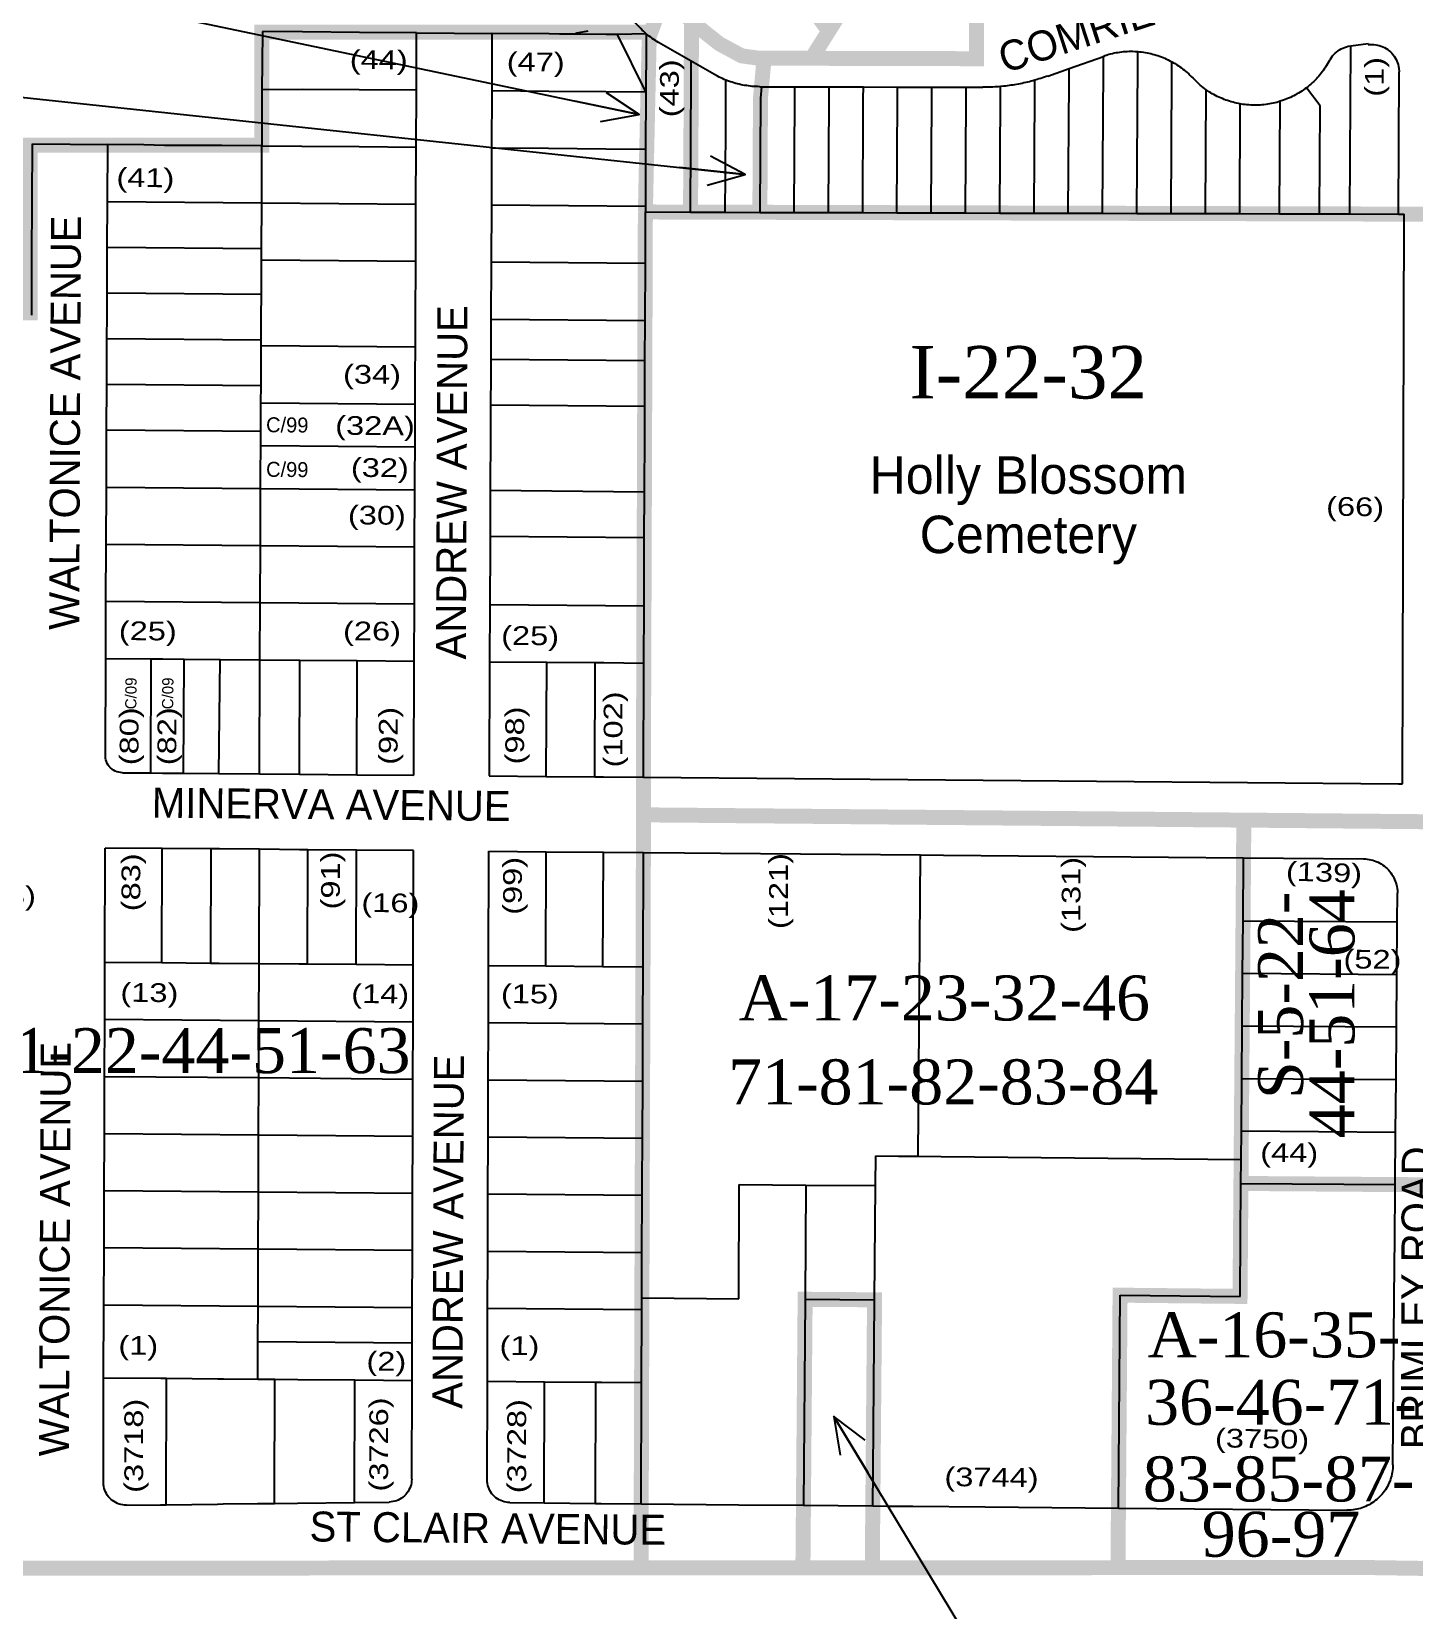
# Model space of a CAD drawing. Header units: millimetres. Extents: x 1745962 to 1749233, y 4525379 to 4529927.
# Drawn here: x 1746487.4 to 1746856.3, y 4527768.9 to 4528190.1 of the extents above; entities that cross this region are included whole.
import ezdxf
from ezdxf.enums import TextEntityAlignment as Align

# ---------------------------------------------------------------- set-up
doc = ezdxf.new("R2010")
doc.units = ezdxf.units.MM
doc.header["$LTSCALE"] = 10
doc.header["$MEASUREMENT"] = 0
for name, color, linetype in [('AROLL_ADDRESS', 44, 'Continuous'), ('AROLL_LOTS', 8, 'Continuous'), ('AROLL_ROADS', 7, 'Continuous'), ('CONSENT_AROLL', 8, 'Continuous'), ('PARKS', 62, 'Continuous'), ('ZONING_STANDARDS', 140, 'Continuous'), ('ZONING_ZONES', 140, 'Continuous')]:
    doc.layers.add(name, color=color, linetype=linetype)
doc.styles.add('DUTCH', font='dutcheb.ttf')
doc.styles.add('Univers Condensed', font='UNVR57W.TTF')
doc.styles.add('Univers Light Condensed', font='unvr47a.ttf')

# ---------------------------------------------------------------- blocks, each defined once
blk = doc.blocks.new('ARROW-1')
blk.add_line((0, 0), (1.75, 0))
blk.add_lwpolyline([(0.972, 0.389), (0, 0), (0.972, -0.389)])

msp = doc.modelspace()

# ---------------------------------------------------------------- linework, layer by layer
at = {"layer": 'AROLL_LOTS'}
for p, q in [((1746549.04, 4528190.11), (1746548.94, 4528181.72)), ((1746559.64, 4528190.02), (1746549.04, 4528190.11)), ((1746574.88, 4528189.89), (1746559.64, 4528190.02)), ((1746590.11, 4528189.76), (1746574.88, 4528189.89)), ((1746590.05, 4528174.53), (1746590.11, 4528189.76)), ((1746590.11, 4528189.76), (1746610.23, 4528189.59)), ((1746610.23, 4528189.59), (1746610.17, 4528174.35)), ((1746625.47, 4528189.47), (1746610.23, 4528189.59)), ((1746628.26, 4528189.44), (1746625.47, 4528189.47)), ((1746640.7, 4528189.33), (1746632.37, 4528189.41)), ((1746643.74, 4528189.31), (1746640.7, 4528189.33)), ((1746651.37, 4528189.53), (1746643.74, 4528189.31)), ((1746651.29, 4528174), (1746643.74, 4528189.31)), ((1746651.37, 4528189.53), (1746651.35, 4528185.71)), ((1746663.41, 4528182.2), (1746654.68, 4528187.21)), ((1746839.1, 4528141.45), (1746839.34, 4528186.31)), ((1746839.34, 4528186.31), (1746843.94, 4528186.93)), ((1746843.94, 4528186.93), (1746843.98, 4528186.63)), ((1746651.35, 4528185.71), (1746651.29, 4528174)), ((1746663.4, 4528178.69), (1746663.41, 4528182.2)), ((1746669.6, 4528178.64), (1746663.41, 4528182.2)), ((1746764.2, 4528180.3), (1746773.36, 4528183.5)), ((1746773.34, 4528180.36), (1746773.36, 4528183.5)), ((1746782.49, 4528181.72), (1746782.51, 4528184.78)), ((1746791.62, 4528178.49), (1746791.64, 4528182.05)), ((1746548.94, 4528181.72), (1746548.86, 4528174.7)), ((1746663.29, 4528160.05), (1746663.4, 4528178.69)), ((1746758.54, 4528178.25), (1746764.2, 4528180.3)), ((1746764.19, 4528177.05), (1746764.2, 4528180.3)), ((1746773.12, 4528141.63), (1746773.34, 4528180.36)), ((1746782.27, 4528141.61), (1746782.49, 4528181.72)), ((1746791.41, 4528141.57), (1746791.62, 4528178.49)), ((1746852.06, 4528141.41), (1746852.24, 4528179.33)), ((1746548.86, 4528174.7), (1746559.58, 4528174.78)), ((1746548.86, 4528174.7), (1746548.86, 4528159.64)), ((1746559.58, 4528174.78), (1746574.82, 4528174.66)), ((1746574.82, 4528174.66), (1746590.05, 4528174.53)), ((1746589.99, 4528159.29), (1746590.05, 4528174.53)), ((1746610.17, 4528174.35), (1746610.11, 4528159.13)), ((1746610.17, 4528174.35), (1746625.4, 4528174.23)), ((1746625.4, 4528174.23), (1746640.63, 4528174.1)), ((1746640.63, 4528174.1), (1746651.29, 4528174)), ((1746651.29, 4528174), (1746651.22, 4528158.77)), ((1746672.58, 4528167.81), (1746672.62, 4528173.93)), ((1746672.62, 4528173.93), (1746672.63, 4528177.18)), ((1746681.67, 4528175.41), (1746682.14, 4528175.41)), ((1746682.14, 4528175.41), (1746681.86, 4528172.36)), ((1746682.14, 4528175.41), (1746691.02, 4528175.38)), ((1746691, 4528172.33), (1746691.02, 4528175.38)), ((1746691.02, 4528175.38), (1746699.33, 4528175.36)), ((1746699.33, 4528175.36), (1746700.16, 4528175.36)), ((1746700.15, 4528172.31), (1746700.16, 4528174.35)), ((1746700.16, 4528175.36), (1746709.31, 4528175.33)), ((1746700.16, 4528174.35), (1746700.16, 4528175.36)), ((1746709.29, 4528172.29), (1746709.31, 4528175.33)), ((1746709.31, 4528175.33), (1746718.45, 4528175.31)), ((1746718.43, 4528172.25), (1746718.44, 4528173.66)), ((1746718.44, 4528173.66), (1746718.45, 4528175.31)), ((1746718.45, 4528175.31), (1746719.9, 4528175.31)), ((1746719.9, 4528175.31), (1746727.59, 4528175.28)), ((1746727.58, 4528172.23), (1746727.59, 4528175.28)), ((1746727.59, 4528175.28), (1746736.74, 4528175.25)), ((1746736.72, 4528172.21), (1746736.74, 4528175.25)), ((1746736.74, 4528175.25), (1746741.2, 4528175.25)), ((1746745.87, 4528172.38), (1746745.89, 4528175.45)), ((1746754.85, 4528141.68), (1746755.02, 4528173.96)), ((1746755.02, 4528173.96), (1746755.04, 4528177.13)), ((1746763.98, 4528141.65), (1746764.19, 4528177.05)), ((1746800.55, 4528141.55), (1746800.75, 4528174.61)), ((1746831.19, 4528170.29), (1746827.49, 4528175.12)), ((1746681.86, 4528172.36), (1746681.7, 4528141.88)), ((1746690.84, 4528141.86), (1746691, 4528172.33)), ((1746699.98, 4528141.83), (1746700.15, 4528172.31)), ((1746709.13, 4528141.8), (1746709.28, 4528170.15)), ((1746709.28, 4528170.15), (1746709.29, 4528172.29)), ((1746718.27, 4528141.78), (1746718.43, 4528172.25)), ((1746727.41, 4528141.75), (1746727.58, 4528172.23)), ((1746736.56, 4528141.73), (1746736.72, 4528172.21)), ((1746745.7, 4528141.7), (1746745.87, 4528172.38)), ((1746809.7, 4528141.53), (1746809.87, 4528170.81)), ((1746820.36, 4528141.5), (1746820.54, 4528171.51)), ((1746831.03, 4528141.47), (1746831.19, 4528170.29)), ((1746672.51, 4528151.89), (1746672.58, 4528165.06)), ((1746672.58, 4528165.06), (1746672.58, 4528167.81)), ((1746507.66, 4528144.75), (1746507.72, 4528159.99)), ((1746517.35, 4528159.91), (1746507.72, 4528159.99)), ((1746548.8, 4528144.41), (1746548.86, 4528159.64)), ((1746548.86, 4528159.64), (1746559.52, 4528159.55)), ((1746559.52, 4528159.55), (1746574.76, 4528159.42)), ((1746574.76, 4528159.42), (1746589.99, 4528159.29)), ((1746589.94, 4528144.06), (1746589.99, 4528159.29)), ((1746610.11, 4528159.13), (1746610.06, 4528143.89)), ((1746610.11, 4528159.13), (1746625.33, 4528159)), ((1746625.33, 4528159), (1746640.57, 4528158.86)), ((1746640.57, 4528158.86), (1746651.22, 4528158.77)), ((1746651.22, 4528158.77), (1746651.18, 4528149.91)), ((1746663.2, 4528141.94), (1746663.29, 4528160.05)), ((1746651.18, 4528149.91), (1746651.16, 4528143.53)), ((1746672.46, 4528141.91), (1746672.51, 4528151.89)), ((1746507.61, 4528132.57), (1746507.66, 4528144.75)), ((1746507.66, 4528144.75), (1746548.8, 4528144.41)), ((1746548.75, 4528132.21), (1746548.8, 4528144.41)), ((1746548.8, 4528144.41), (1746589.94, 4528144.06)), ((1746589.88, 4528128.82), (1746589.94, 4528144.06)), ((1746610.06, 4528143.89), (1746610, 4528128.65)), ((1746610.06, 4528143.89), (1746651.16, 4528143.53)), ((1746651.14, 4528128.29), (1746651.15, 4528141.98)), ((1746651.16, 4528143.53), (1746651.15, 4528141.98)), ((1746651.15, 4528141.98), (1746663.2, 4528141.94)), ((1746663.2, 4528141.94), (1746672.46, 4528141.91)), ((1746672.46, 4528141.91), (1746681.7, 4528141.88)), ((1746681.7, 4528141.88), (1746690.84, 4528141.86)), ((1746690.84, 4528141.86), (1746699.98, 4528141.83)), ((1746699.98, 4528141.83), (1746709.13, 4528141.8)), ((1746709.13, 4528141.8), (1746718.27, 4528141.78)), ((1746718.27, 4528141.78), (1746727.41, 4528141.75)), ((1746727.41, 4528141.75), (1746736.56, 4528141.73)), ((1746736.56, 4528141.73), (1746745.7, 4528141.7)), ((1746745.7, 4528141.7), (1746754.85, 4528141.68)), ((1746754.85, 4528141.68), (1746763.98, 4528141.65)), ((1746763.98, 4528141.65), (1746773.12, 4528141.63)), ((1746773.12, 4528141.63), (1746782.27, 4528141.61)), ((1746782.27, 4528141.61), (1746791.41, 4528141.57)), ((1746791.41, 4528141.57), (1746800.55, 4528141.55)), ((1746800.55, 4528141.55), (1746809.7, 4528141.53)), ((1746809.7, 4528141.53), (1746820.36, 4528141.5)), ((1746820.36, 4528141.5), (1746831.03, 4528141.47)), ((1746831.03, 4528141.47), (1746839.1, 4528141.45)), ((1746839.1, 4528141.45), (1746852.06, 4528141.41)), ((1746852.06, 4528141.41), (1746852.36, 4528141.41)), ((1746852.36, 4528141.41), (1746853.59, 4528141.41)), ((1746853.15, 4527989.4), (1746853.59, 4528141.41)), ((1746507.6, 4528129.52), (1746507.61, 4528132.57)), ((1746507.61, 4528132.57), (1746548.75, 4528132.21)), ((1746548.74, 4528129.17), (1746548.75, 4528132.21)), ((1746507.56, 4528120.37), (1746507.6, 4528129.52)), ((1746548.71, 4528120.02), (1746548.74, 4528129.17)), ((1746548.74, 4528129.17), (1746589.88, 4528128.82)), ((1746589.82, 4528113.58), (1746589.88, 4528128.82)), ((1746610, 4528128.65), (1746609.93, 4528113.41)), ((1746610, 4528128.65), (1746651.14, 4528128.29)), ((1746651.08, 4528113.05), (1746651.14, 4528128.29)), ((1746507.55, 4528114.28), (1746507.56, 4528120.37)), ((1746507.56, 4528120.37), (1746548.71, 4528120.02)), ((1746548.68, 4528113.93), (1746548.71, 4528120.02)), ((1746507.52, 4528108.19), (1746507.55, 4528114.28)), ((1746548.67, 4528107.84), (1746548.68, 4528113.93)), ((1746589.79, 4528105.97), (1746589.82, 4528113.58)), ((1746609.93, 4528113.41), (1746609.9, 4528102.74)), ((1746609.93, 4528113.41), (1746651.08, 4528113.05)), ((1746651.03, 4528102.39), (1746651.08, 4528113.05)), ((1746507.49, 4528099.05), (1746507.52, 4528108.19)), ((1746507.52, 4528108.19), (1746548.67, 4528107.84)), ((1746548.62, 4528098.7), (1746548.65, 4528106.31)), ((1746548.65, 4528106.31), (1746548.67, 4528107.84)), ((1746548.65, 4528106.31), (1746589.79, 4528105.97)), ((1746589.77, 4528098.34), (1746589.79, 4528105.97)), ((1746609.9, 4528102.74), (1746609.88, 4528098.17)), ((1746609.9, 4528102.74), (1746651.03, 4528102.39)), ((1746651.02, 4528097.82), (1746651.03, 4528102.39)), ((1746507.47, 4528096), (1746507.49, 4528099.05)), ((1746548.62, 4528095.65), (1746548.62, 4528098.7)), ((1746589.74, 4528090.73), (1746589.77, 4528098.34)), ((1746609.88, 4528098.17), (1746609.85, 4528090.56)), ((1746650.99, 4528090.2), (1746651.02, 4528097.82)), ((1746507.43, 4528083.81), (1746507.47, 4528096)), ((1746507.47, 4528096), (1746548.62, 4528095.65)), ((1746548.6, 4528091.07), (1746548.62, 4528095.65)), ((1746548.57, 4528083.46), (1746548.6, 4528091.07)), ((1746548.6, 4528091.07), (1746589.74, 4528090.73)), ((1746589.71, 4528083.11), (1746589.74, 4528090.73)), ((1746609.85, 4528090.56), (1746609.82, 4528082.94)), ((1746609.85, 4528090.56), (1746650.99, 4528090.2)), ((1746650.97, 4528082.58), (1746650.99, 4528090.2)), ((1746507.37, 4528068.57), (1746507.43, 4528083.81)), ((1746507.43, 4528083.81), (1746548.57, 4528083.46)), ((1746548.51, 4528068.22), (1746548.57, 4528083.46)), ((1746589.65, 4528067.88), (1746589.71, 4528083.11)), ((1746609.82, 4528082.94), (1746609.76, 4528067.71)), ((1746650.91, 4528067.35), (1746650.97, 4528082.58)), ((1746548.61, 4528079.65), (1746589.75, 4528079.31)), ((1746507.32, 4528053.34), (1746507.37, 4528068.57)), ((1746507.37, 4528068.57), (1746548.51, 4528068.22)), ((1746548.45, 4528052.99), (1746548.51, 4528068.22)), ((1746548.51, 4528068.22), (1746589.65, 4528067.88)), ((1746589.6, 4528052.64), (1746589.65, 4528067.88)), ((1746609.76, 4528067.71), (1746609.72, 4528055.51)), ((1746609.76, 4528067.71), (1746650.91, 4528067.35)), ((1746650.86, 4528055.16), (1746650.91, 4528067.35)), ((1746609.72, 4528055.51), (1746609.71, 4528052.47)), ((1746609.72, 4528055.51), (1746650.86, 4528055.16)), ((1746507.25, 4528038.1), (1746507.32, 4528053.34)), ((1746507.32, 4528053.34), (1746548.45, 4528052.99)), ((1746548.4, 4528037.75), (1746548.45, 4528052.99)), ((1746548.45, 4528052.99), (1746589.6, 4528052.64)), ((1746589.54, 4528037.4), (1746589.6, 4528052.64)), ((1746609.71, 4528052.47), (1746609.65, 4528037.23)), ((1746650.8, 4528036.87), (1746650.85, 4528052.11)), ((1746650.85, 4528052.11), (1746650.86, 4528055.16)), ((1746507.2, 4528022.86), (1746507.25, 4528038.1)), ((1746507.25, 4528038.1), (1746548.4, 4528037.75)), ((1746548.34, 4528022.52), (1746548.4, 4528037.75)), ((1746548.4, 4528037.75), (1746589.54, 4528037.4)), ((1746589.48, 4528022.16), (1746589.54, 4528037.4)), ((1746609.65, 4528037.23), (1746609.59, 4528021.99)), ((1746609.65, 4528037.23), (1746650.8, 4528036.87)), ((1746650.73, 4528021.63), (1746650.8, 4528036.87)), ((1746507.1, 4527996.95), (1746507.2, 4528022.86)), ((1746507.2, 4528022.86), (1746519.32, 4528022.76)), ((1746519.2, 4527992.29), (1746519.32, 4528022.76)), ((1746519.32, 4528022.76), (1746522.44, 4528022.74)), ((1746522.44, 4528022.74), (1746528.07, 4528022.69)), ((1746527.96, 4527992.22), (1746528.07, 4528022.69)), ((1746528.07, 4528022.69), (1746537.68, 4528022.6)), ((1746537.33, 4527992.14), (1746537.68, 4528022.6)), ((1746537.68, 4528022.6), (1746548.34, 4528022.52)), ((1746548.23, 4527992.04), (1746548.34, 4528022.52)), ((1746548.34, 4528022.52), (1746559, 4528022.42)), ((1746558.89, 4527991.96), (1746559, 4528022.42)), ((1746559, 4528022.42), (1746574.24, 4528022.3)), ((1746574.13, 4527991.82), (1746574.24, 4528022.3)), ((1746574.24, 4528022.3), (1746589.48, 4528022.16)), ((1746589.37, 4527991.7), (1746589.48, 4528022.16)), ((1746609.59, 4528021.99), (1746609.48, 4527991.52)), ((1746609.59, 4528021.99), (1746624.83, 4528021.87)), ((1746624.72, 4527991.39), (1746624.83, 4528021.87)), ((1746624.83, 4528021.87), (1746637.79, 4528021.75)), ((1746637.66, 4527991.28), (1746637.79, 4528021.75)), ((1746637.79, 4528021.75), (1746640.07, 4528021.73)), ((1746640.07, 4528021.73), (1746650.73, 4528021.63)), ((1746650.62, 4527991.17), (1746650.73, 4528021.63)), ((1746511.64, 4527992.36), (1746519.2, 4527992.29)), ((1746519.2, 4527992.29), (1746522.32, 4527992.26)), ((1746522.32, 4527992.26), (1746527.96, 4527992.22)), ((1746527.96, 4527992.22), (1746537.33, 4527992.14)), ((1746537.33, 4527992.14), (1746548.23, 4527992.04)), ((1746548.23, 4527992.04), (1746558.89, 4527991.96)), ((1746558.89, 4527991.96), (1746574.13, 4527991.82)), ((1746574.13, 4527991.82), (1746589.37, 4527991.7)), ((1746609.48, 4527991.52), (1746624.72, 4527991.39)), ((1746624.72, 4527991.39), (1746637.66, 4527991.28)), ((1746637.66, 4527991.28), (1746639.95, 4527991.26)), ((1746639.95, 4527991.26), (1746650.62, 4527991.17)), ((1746650.62, 4527991.17), (1746852.03, 4527989.4)), ((1746852.03, 4527989.4), (1746853.15, 4527989.4)), ((1746506.96, 4527941.81), (1746507.04, 4527972.27)), ((1746522.28, 4527972.15), (1746507.04, 4527972.27)), ((1746522.19, 4527941.69), (1746522.28, 4527972.15)), ((1746535.23, 4527972.03), (1746522.28, 4527972.15)), ((1746535.23, 4527972.03), (1746535.14, 4527941.57)), ((1746537.52, 4527972.02), (1746535.23, 4527972.03)), ((1746548.18, 4527971.93), (1746537.52, 4527972.02)), ((1746548.09, 4527941.46), (1746548.18, 4527971.93)), ((1746558.84, 4527971.83), (1746548.18, 4527971.93)), ((1746561.13, 4527971.82), (1746558.84, 4527971.83)), ((1746561.04, 4527941.36), (1746561.13, 4527971.82)), ((1746574.07, 4527971.71), (1746561.13, 4527971.82)), ((1746573.98, 4527941.24), (1746574.07, 4527971.71)), ((1746589.31, 4527971.58), (1746574.07, 4527971.71)), ((1746589.22, 4527941.11), (1746589.31, 4527971.58)), ((1746609.33, 4527940.93), (1746609.42, 4527971.41)), ((1746609.42, 4527971.41), (1746624.68, 4527971.28)), ((1746624.59, 4527940.8), (1746624.68, 4527971.28)), ((1746624.68, 4527971.28), (1746639.94, 4527971.15)), ((1746639.84, 4527940.66), (1746639.94, 4527971.15)), ((1746639.94, 4527971.15), (1746650.62, 4527971.05)), ((1746650.52, 4527940.57), (1746650.62, 4527971.05)), ((1746650.62, 4527971.05), (1746661.55, 4527970.96)), ((1746661.55, 4527970.96), (1746671.18, 4527970.87)), ((1746671.18, 4527970.87), (1746724.59, 4527970.41)), ((1746723.92, 4527890.01), (1746724.59, 4527970.41)), ((1746724.59, 4527970.41), (1746730.67, 4527970.35)), ((1746730.67, 4527970.35), (1746810.73, 4527969.66)), ((1746810.6, 4527952.85), (1746810.73, 4527969.66)), ((1746810.73, 4527969.66), (1746842.75, 4527969.39)), ((1746851.74, 4527952.57), (1746851.8, 4527960.2)), ((1746810.49, 4527938.84), (1746810.6, 4527952.85)), ((1746810.6, 4527952.85), (1746851.74, 4527952.57)), ((1746851.62, 4527938.56), (1746851.74, 4527952.57)), ((1746506.92, 4527926.58), (1746506.96, 4527941.81)), ((1746506.96, 4527941.81), (1746522.19, 4527941.69)), ((1746522.19, 4527941.69), (1746535.14, 4527941.57)), ((1746535.14, 4527941.57), (1746537.42, 4527941.56)), ((1746537.42, 4527941.56), (1746548.09, 4527941.46)), ((1746548.04, 4527926.23), (1746548.09, 4527941.46)), ((1746548.09, 4527941.46), (1746558.76, 4527941.37)), ((1746558.76, 4527941.37), (1746561.04, 4527941.36)), ((1746561.04, 4527941.36), (1746573.98, 4527941.24)), ((1746573.98, 4527941.24), (1746589.22, 4527941.11)), ((1746589.18, 4527925.87), (1746589.22, 4527941.11)), ((1746609.29, 4527925.7), (1746609.33, 4527940.93)), ((1746609.33, 4527940.93), (1746624.59, 4527940.8)), ((1746624.59, 4527940.8), (1746639.84, 4527940.66)), ((1746639.84, 4527940.66), (1746650.52, 4527940.57)), ((1746650.46, 4527925.33), (1746650.52, 4527940.57)), ((1746810.38, 4527924.82), (1746810.49, 4527938.84)), ((1746810.49, 4527938.84), (1746851.62, 4527938.56)), ((1746851.51, 4527924.54), (1746851.62, 4527938.56)), ((1746506.87, 4527911.35), (1746506.92, 4527926.58)), ((1746506.92, 4527926.58), (1746548.04, 4527926.23)), ((1746547.99, 4527911), (1746548.04, 4527926.23)), ((1746548.04, 4527926.23), (1746589.18, 4527925.87)), ((1746589.13, 4527910.64), (1746589.18, 4527925.87)), ((1746609.25, 4527910.46), (1746609.29, 4527925.7)), ((1746609.29, 4527925.7), (1746650.46, 4527925.33)), ((1746650.43, 4527910.1), (1746650.46, 4527925.33)), ((1746810.26, 4527910.8), (1746810.38, 4527924.82)), ((1746810.38, 4527924.82), (1746851.51, 4527924.54)), ((1746851.41, 4527910.51), (1746851.51, 4527924.54)), ((1746506.82, 4527896.13), (1746506.87, 4527911.35)), ((1746506.87, 4527911.35), (1746547.99, 4527911)), ((1746547.95, 4527895.76), (1746547.99, 4527911)), ((1746547.99, 4527911), (1746589.13, 4527910.64)), ((1746589.09, 4527895.4), (1746589.13, 4527910.64)), ((1746609.2, 4527895.23), (1746609.25, 4527910.46)), ((1746609.25, 4527910.46), (1746650.43, 4527910.1)), ((1746650.37, 4527894.86), (1746650.43, 4527910.1)), ((1746810.15, 4527896.79), (1746810.26, 4527910.8)), ((1746810.26, 4527910.8), (1746851.41, 4527910.51)), ((1746851.3, 4527896.49), (1746851.41, 4527910.51)), ((1746506.78, 4527880.89), (1746506.82, 4527896.13)), ((1746506.82, 4527896.13), (1746547.95, 4527895.76)), ((1746547.91, 4527880.53), (1746547.95, 4527895.76)), ((1746547.95, 4527895.76), (1746589.09, 4527895.4)), ((1746589.04, 4527880.17), (1746589.09, 4527895.4)), ((1746810.09, 4527889.15), (1746810.15, 4527896.79)), ((1746810.15, 4527896.79), (1746851.3, 4527896.49)), ((1746851.18, 4527882.47), (1746851.3, 4527896.49)), ((1746609.16, 4527879.99), (1746609.2, 4527895.23)), ((1746609.2, 4527895.23), (1746650.37, 4527894.86)), ((1746650.33, 4527882.73), (1746650.37, 4527894.86)), ((1746712.55, 4527882.2), (1746712.61, 4527890.13)), ((1746712.61, 4527890.13), (1746718.71, 4527890.07)), ((1746718.71, 4527890.07), (1746723.92, 4527890.01)), ((1746723.92, 4527890.01), (1746730.02, 4527889.95)), ((1746730.02, 4527889.95), (1746810.09, 4527889.15)), ((1746810.04, 4527882.77), (1746810.09, 4527889.15)), ((1746650.31, 4527879.62), (1746650.33, 4527882.73)), ((1746809.93, 4527868.74), (1746810.04, 4527882.77)), ((1746810.04, 4527882.77), (1746851.18, 4527882.47)), ((1746506.73, 4527865.66), (1746506.78, 4527880.89)), ((1746506.78, 4527880.89), (1746547.91, 4527880.53)), ((1746547.87, 4527865.3), (1746547.91, 4527880.53)), ((1746547.91, 4527880.53), (1746589.04, 4527880.17)), ((1746589, 4527864.93), (1746589.04, 4527880.17)), ((1746609.11, 4527864.75), (1746609.16, 4527879.99)), ((1746609.16, 4527879.99), (1746650.31, 4527879.62)), ((1746650.25, 4527864.39), (1746650.31, 4527879.62)), ((1746676.09, 4527852), (1746676.16, 4527882.48)), ((1746676.16, 4527882.48), (1746693.99, 4527882.34)), ((1746693.99, 4527882.34), (1746693.77, 4527851.87)), ((1746693.99, 4527882.34), (1746712.55, 4527882.2)), ((1746712.29, 4527851.73), (1746712.55, 4527882.2)), ((1746851.07, 4527868.46), (1746851.16, 4527880.93)), ((1746851.16, 4527880.93), (1746851.18, 4527882.47)), ((1746809.79, 4527852.64), (1746809.93, 4527868.74)), ((1746850.94, 4527852.33), (1746851.07, 4527868.46)), ((1746506.7, 4527850.43), (1746506.73, 4527865.66)), ((1746506.73, 4527865.66), (1746547.87, 4527865.3)), ((1746547.81, 4527850.06), (1746547.87, 4527865.3)), ((1746547.87, 4527865.3), (1746589, 4527864.93)), ((1746588.96, 4527849.69), (1746589, 4527864.93)), ((1746609.07, 4527849.52), (1746609.11, 4527864.75)), ((1746609.11, 4527864.75), (1746650.25, 4527864.39)), ((1746650.19, 4527852.25), (1746650.25, 4527864.39)), ((1746506.63, 4527830.93), (1746506.7, 4527850.43)), ((1746506.7, 4527850.43), (1746547.81, 4527850.06)), ((1746547.8, 4527840.62), (1746547.81, 4527850.06)), ((1746547.81, 4527850.06), (1746588.96, 4527849.69)), ((1746588.93, 4527840.25), (1746588.96, 4527849.69)), ((1746609.02, 4527830.02), (1746609.07, 4527849.52)), ((1746609.07, 4527849.52), (1746650.19, 4527849.15)), ((1746650.13, 4527829.65), (1746650.19, 4527849.15)), ((1746650.19, 4527852.25), (1746676.09, 4527852)), ((1746650.19, 4527849.15), (1746650.19, 4527852.25)), ((1746693.77, 4527851.87), (1746693.34, 4527796.9)), ((1746693.77, 4527851.87), (1746712.29, 4527851.73)), ((1746711.91, 4527806.27), (1746712.29, 4527851.73)), ((1746777.35, 4527796.14), (1746777.79, 4527852.96)), ((1746777.79, 4527852.96), (1746809.79, 4527852.64)), ((1746850.59, 4527807.68), (1746850.94, 4527852.33)), ((1746547.76, 4527830.57), (1746547.8, 4527840.62)), ((1746547.8, 4527840.62), (1746588.93, 4527840.25)), ((1746588.9, 4527830.19), (1746588.93, 4527840.25)), ((1746506.55, 4527803.05), (1746506.63, 4527830.93)), ((1746506.63, 4527830.93), (1746521.87, 4527830.8)), ((1746521.87, 4527830.8), (1746523.39, 4527830.78)), ((1746523.3, 4527797.06), (1746523.39, 4527830.78)), ((1746523.39, 4527830.78), (1746537.1, 4527830.65)), ((1746537.1, 4527830.65), (1746538.62, 4527830.64)), ((1746538.62, 4527830.64), (1746547.76, 4527830.57)), ((1746547.76, 4527830.57), (1746552.33, 4527830.52)), ((1746552.23, 4527797.41), (1746552.33, 4527830.52)), ((1746552.33, 4527830.52), (1746558.42, 4527830.47)), ((1746558.42, 4527830.47), (1746573.66, 4527830.34)), ((1746573.57, 4527797.67), (1746573.66, 4527830.34)), ((1746573.66, 4527830.34), (1746588.9, 4527830.19)), ((1746588.82, 4527803.86), (1746588.9, 4527830.19)), ((1746608.94, 4527803.73), (1746609.02, 4527830.02)), ((1746609.02, 4527830.02), (1746624.24, 4527829.88)), ((1746624.13, 4527797.53), (1746624.24, 4527829.88)), ((1746624.24, 4527829.88), (1746637.95, 4527829.76)), ((1746637.85, 4527797.41), (1746637.95, 4527829.76)), ((1746637.95, 4527829.76), (1746639.47, 4527829.74)), ((1746639.47, 4527829.74), (1746650.13, 4527829.65)), ((1746650.05, 4527797.3), (1746650.13, 4527829.65)), ((1746711.83, 4527796.73), (1746711.91, 4527806.27)), ((1746512.72, 4527796.93), (1746521.77, 4527797.05)), ((1746521.77, 4527797.05), (1746523.3, 4527797.06)), ((1746523.3, 4527797.06), (1746537, 4527797.23)), ((1746537, 4527797.23), (1746538.53, 4527797.25)), ((1746552.23, 4527797.41), (1746558.33, 4527797.48)), ((1746558.33, 4527797.48), (1746573.57, 4527797.67)), ((1746573.57, 4527797.67), (1746582.8, 4527797.78)), ((1746614.97, 4527797.61), (1746624.13, 4527797.53)), ((1746624.13, 4527797.53), (1746637.85, 4527797.41)), ((1746637.85, 4527797.41), (1746639.38, 4527797.4)), ((1746639.38, 4527797.4), (1746650.05, 4527797.3)), ((1746650.05, 4527797.3), (1746675.96, 4527797.06)), ((1746675.96, 4527797.06), (1746693.34, 4527796.9)), ((1746693.34, 4527796.9), (1746711.83, 4527796.73)), ((1746711.83, 4527796.73), (1746715.89, 4527796.7)), ((1746715.89, 4527796.7), (1746722.52, 4527796.64)), ((1746722.52, 4527796.64), (1746741.78, 4527796.46)), ((1746741.78, 4527796.46), (1746777.35, 4527796.14)), ((1746777.35, 4527796.14), (1746838.29, 4527795.58))]:
    msp.add_line(p, q, dxfattribs=at)
for points in [[(1746651.37, 4528189.53), (1746650.99, 4528189.86), (1746650.61, 4528190.19), (1746650.26, 4528190.53), (1746649.9, 4528190.89), (1746649.55, 4528191.25), (1746649.21, 4528191.61), (1746648.88, 4528191.99), (1746648.55, 4528192.36), (1746648.24, 4528192.75), (1746647.93, 4528193.15), (1746647.63, 4528193.55), (1746647.35, 4528193.96), (1746646.93, 4528194.58)], [(1746635.83, 4528190.2), (1746635.34, 4528190.1), (1746634.85, 4528190), (1746634.35, 4528189.91), (1746633.85, 4528189.84), (1746633.36, 4528189.77), (1746632.87, 4528189.7), (1746632.37, 4528189.41)], [(1746632.37, 4528189.41), (1746631.87, 4528189.42), (1746631.38, 4528189.41), (1746630.88, 4528189.42), (1746630.37, 4528189.42), (1746629.87, 4528189.43), (1746629.38, 4528189.43), (1746628.88, 4528189.43), (1746628.26, 4528189.44)], [(1746654.68, 4528187.21), (1746654.25, 4528187.46), (1746653.83, 4528187.73), (1746653.41, 4528188), (1746652.99, 4528188.28), (1746652.58, 4528188.58), (1746652.18, 4528188.87), (1746651.79, 4528189.18), (1746651.37, 4528189.53)], [(1746833.64, 4528182.36), (1746833.89, 4528182.79), (1746834.18, 4528183.2), (1746834.48, 4528183.6), (1746834.81, 4528183.98), (1746835.17, 4528184.33), (1746835.54, 4528184.66), (1746835.94, 4528184.96), (1746836.36, 4528185.24), (1746836.79, 4528185.49), (1746837.24, 4528185.71), (1746837.7, 4528185.9), (1746838.17, 4528186.06), (1746838.65, 4528186.19), (1746839.34, 4528186.31)], [(1746843.98, 4528186.63), (1746844.48, 4528186.67), (1746844.99, 4528186.69), (1746845.48, 4528186.67), (1746845.98, 4528186.61), (1746846.47, 4528186.52), (1746846.95, 4528186.4), (1746847.42, 4528186.24), (1746847.89, 4528186.06), (1746848.35, 4528185.84), (1746848.78, 4528185.59), (1746849.19, 4528185.32), (1746849.58, 4528185.01), (1746849.96, 4528184.68), (1746850.31, 4528184.32), (1746850.63, 4528183.94), (1746850.94, 4528183.54), (1746851.21, 4528183.12), (1746851.45, 4528182.68), (1746851.66, 4528182.22), (1746851.83, 4528181.76), (1746851.99, 4528181.29), (1746852.1, 4528180.79), (1746852.18, 4528180.31), (1746852.24, 4528179.33)], [(1746773.36, 4528183.5), (1746773.83, 4528183.76), (1746774.31, 4528183.91), (1746774.79, 4528184.04), (1746775.28, 4528184.17), (1746775.76, 4528184.29), (1746776.25, 4528184.4), (1746776.73, 4528184.49), (1746777.23, 4528184.57), (1746777.73, 4528184.65), (1746778.23, 4528184.7), (1746778.72, 4528184.76), (1746779.22, 4528184.79), (1746779.72, 4528184.83), (1746780.22, 4528184.84), (1746780.72, 4528184.85), (1746781.22, 4528184.84), (1746781.72, 4528184.82), (1746782.51, 4528184.78)], [(1746782.51, 4528184.78), (1746783, 4528184.74), (1746783.5, 4528184.68), (1746784, 4528184.62), (1746784.49, 4528184.54), (1746784.98, 4528184.45), (1746785.48, 4528184.35), (1746785.97, 4528184.24), (1746786.44, 4528184.12), (1746786.93, 4528183.99), (1746787.4, 4528183.84), (1746787.88, 4528183.69), (1746788.35, 4528183.53), (1746788.82, 4528183.35), (1746789.29, 4528183.17), (1746789.75, 4528182.98), (1746790.21, 4528182.77), (1746790.66, 4528182.56), (1746791.1, 4528182.33), (1746791.64, 4528182.05)], [(1746791.64, 4528182.05), (1746792.08, 4528181.8), (1746792.5, 4528181.55), (1746792.92, 4528181.28), (1746793.35, 4528181), (1746793.75, 4528180.72), (1746794.16, 4528180.42), (1746794.56, 4528180.12), (1746794.95, 4528179.81), (1746795.34, 4528179.49), (1746795.71, 4528179.17), (1746796.09, 4528178.83), (1746796.44, 4528178.49), (1746796.8, 4528178.14), (1746797.26, 4528177.66)], [(1746833.64, 4528182.36), (1746833.4, 4528181.93), (1746833.15, 4528181.49), (1746832.89, 4528181.06), (1746832.62, 4528180.64), (1746832.34, 4528180.22), (1746832.06, 4528179.82), (1746831.76, 4528179.42), (1746831.46, 4528179.02), (1746831.13, 4528178.63), (1746830.82, 4528178.25), (1746830.48, 4528177.88), (1746830.15, 4528177.51), (1746829.8, 4528177.15), (1746829.44, 4528176.8), (1746829.08, 4528176.45), (1746828.7, 4528176.12), (1746828.33, 4528175.8), (1746827.94, 4528175.47), (1746827.49, 4528175.12)], [(1746672.63, 4528177.18), (1746672.18, 4528177.36), (1746671.72, 4528177.57), (1746671.26, 4528177.78), (1746670.81, 4528177.99), (1746670.37, 4528178.22), (1746669.6, 4528178.64)], [(1746758.54, 4528178.25), (1746758.07, 4528178.08), (1746757.59, 4528177.92), (1746757.12, 4528177.76), (1746756.64, 4528177.61), (1746756.16, 4528177.46), (1746755.68, 4528177.32), (1746755.04, 4528177.13)], [(1746800.75, 4528174.61), (1746800.34, 4528174.9), (1746799.95, 4528175.21), (1746799.55, 4528175.52), (1746799.17, 4528175.83), (1746798.79, 4528176.16), (1746798.42, 4528176.5), (1746798.06, 4528176.85), (1746797.71, 4528177.2), (1746797.26, 4528177.66)], [(1746681.67, 4528175.41), (1746681.17, 4528175.42), (1746680.67, 4528175.44), (1746680.16, 4528175.46), (1746679.66, 4528175.5), (1746679.17, 4528175.54), (1746678.67, 4528175.61), (1746678.18, 4528175.68), (1746677.69, 4528175.74), (1746677.19, 4528175.84), (1746676.7, 4528175.94), (1746676.21, 4528176.05), (1746675.73, 4528176.16), (1746675.25, 4528176.29), (1746674.77, 4528176.43), (1746674.29, 4528176.58), (1746673.82, 4528176.74), (1746673.34, 4528176.9), (1746672.63, 4528177.18)], [(1746745.89, 4528175.45), (1746745.38, 4528175.4), (1746744.89, 4528175.37), (1746744.39, 4528175.34), (1746743.88, 4528175.3), (1746743.38, 4528175.28), (1746742.89, 4528175.27), (1746742.39, 4528175.25), (1746741.89, 4528175.24), (1746741.2, 4528175.25)], [(1746755.04, 4528177.13), (1746754.56, 4528177), (1746754.07, 4528176.86), (1746753.59, 4528176.74), (1746753.1, 4528176.63), (1746752.61, 4528176.51), (1746752.13, 4528176.4), (1746751.64, 4528176.3), (1746751.15, 4528176.2), (1746750.65, 4528176.1), (1746750.17, 4528176.01), (1746749.67, 4528175.94), (1746749.17, 4528175.85), (1746748.68, 4528175.78), (1746748.19, 4528175.71), (1746747.69, 4528175.64), (1746747.2, 4528175.58), (1746746.7, 4528175.53), (1746745.89, 4528175.45)], [(1746809.87, 4528170.81), (1746809.37, 4528170.91), (1746808.89, 4528171), (1746808.4, 4528171.11), (1746807.92, 4528171.24), (1746807.44, 4528171.37), (1746806.96, 4528171.52), (1746806.48, 4528171.68), (1746806.01, 4528171.85), (1746805.54, 4528172.02), (1746805.08, 4528172.21), (1746804.62, 4528172.41), (1746804.17, 4528172.62), (1746803.71, 4528172.83), (1746803.27, 4528173.06), (1746802.83, 4528173.3), (1746802.39, 4528173.54), (1746801.97, 4528173.8), (1746801.54, 4528174.07), (1746800.75, 4528174.61)], [(1746827.49, 4528175.12), (1746827.09, 4528174.82), (1746826.69, 4528174.53), (1746826.27, 4528174.25), (1746825.86, 4528173.98), (1746825.43, 4528173.71), (1746824.99, 4528173.46), (1746824.56, 4528173.22), (1746824.12, 4528172.99), (1746823.67, 4528172.76), (1746823.22, 4528172.54), (1746822.76, 4528172.34), (1746822.3, 4528172.15), (1746821.84, 4528171.96), (1746821.37, 4528171.79), (1746820.54, 4528171.51)], [(1746820.54, 4528171.51), (1746820.06, 4528171.37), (1746819.58, 4528171.23), (1746819.09, 4528171.1), (1746818.61, 4528170.99), (1746818.11, 4528170.89), (1746817.63, 4528170.8), (1746817.13, 4528170.72), (1746816.64, 4528170.65), (1746816.15, 4528170.59), (1746815.64, 4528170.55), (1746815.15, 4528170.51), (1746814.65, 4528170.48), (1746814.15, 4528170.47), (1746813.65, 4528170.47), (1746813.15, 4528170.48), (1746812.65, 4528170.5), (1746812.15, 4528170.53), (1746811.65, 4528170.57), (1746811.15, 4528170.63), (1746810.66, 4528170.69), (1746809.87, 4528170.81)], [(1746487.54, 4528144.92), (1746487.61, 4528160.16)], [(1746487.61, 4528160.16), (1746507.72, 4528159.99)], [(1746548.86, 4528159.64), (1746538.18, 4528159.69), (1746522.9, 4528159.72), (1746517.35, 4528159.91)], [(1746487.5, 4528129.69), (1746487.54, 4528144.92)], [(1746487.43, 4528114.46), (1746487.5, 4528129.69)], [(1746511.64, 4527992.36), (1746511.14, 4527992.38), (1746510.65, 4527992.48), (1746510.17, 4527992.61), (1746509.7, 4527992.8), (1746509.26, 4527993.04), (1746508.86, 4527993.32), (1746508.48, 4527993.65), (1746508.14, 4527994.02), (1746507.85, 4527994.42), (1746507.6, 4527994.86), (1746507.39, 4527995.32), (1746507.25, 4527995.79), (1746507.15, 4527996.28), (1746507.1, 4527996.95)], [(1746842.75, 4527969.39), (1746843.24, 4527969.37), (1746843.74, 4527969.32), (1746844.23, 4527969.25), (1746844.73, 4527969.15), (1746845.21, 4527969.02), (1746845.69, 4527968.87), (1746846.15, 4527968.69), (1746846.6, 4527968.49), (1746847.06, 4527968.26), (1746847.48, 4527968.01), (1746847.9, 4527967.73), (1746848.31, 4527967.43), (1746848.69, 4527967.11), (1746849.06, 4527966.78), (1746849.41, 4527966.42), (1746849.73, 4527966.03), (1746850.04, 4527965.65), (1746850.32, 4527965.23), (1746850.58, 4527964.81), (1746850.82, 4527964.36), (1746851.04, 4527963.91), (1746851.22, 4527963.45), (1746851.38, 4527962.98), (1746851.52, 4527962.49), (1746851.63, 4527962.01), (1746851.72, 4527961.51), (1746851.77, 4527961.01), (1746851.8, 4527960.2)], [(1746850.59, 4527807.68), (1746850.57, 4527807.18), (1746850.54, 4527806.68), (1746850.48, 4527806.18), (1746850.41, 4527805.68), (1746850.31, 4527805.2), (1746850.19, 4527804.71), (1746850.06, 4527804.23), (1746849.9, 4527803.75), (1746849.72, 4527803.28), (1746849.53, 4527802.82), (1746849.33, 4527802.37), (1746849.09, 4527801.93), (1746848.84, 4527801.5), (1746848.58, 4527801.07), (1746848.29, 4527800.66), (1746847.99, 4527800.26), (1746847.68, 4527799.87), (1746847.35, 4527799.5), (1746847, 4527799.14), (1746846.63, 4527798.79), (1746846.26, 4527798.47), (1746845.87, 4527798.15), (1746845.47, 4527797.85), (1746845.06, 4527797.56), (1746844.63, 4527797.31), (1746844.2, 4527797.05), (1746843.75, 4527796.83), (1746843.3, 4527796.61), (1746842.84, 4527796.42), (1746842.37, 4527796.25), (1746841.89, 4527796.09), (1746841.41, 4527795.96), (1746840.92, 4527795.85), (1746840.43, 4527795.75), (1746839.94, 4527795.68), (1746839.44, 4527795.63), (1746838.95, 4527795.59), (1746838.29, 4527795.58)], [(1746512.72, 4527796.93), (1746512.23, 4527796.95), (1746511.73, 4527797.01), (1746511.24, 4527797.1), (1746510.76, 4527797.24), (1746510.29, 4527797.42), (1746509.84, 4527797.62), (1746509.4, 4527797.87), (1746508.99, 4527798.16), (1746508.6, 4527798.47), (1746508.24, 4527798.82), (1746507.91, 4527799.19), (1746507.61, 4527799.6), (1746507.35, 4527800.02), (1746507.12, 4527800.46), (1746506.93, 4527800.93), (1746506.77, 4527801.4), (1746506.66, 4527801.89), (1746506.58, 4527802.39), (1746506.55, 4527803.05)], [(1746588.82, 4527803.86), (1746588.8, 4527803.36), (1746588.74, 4527802.87), (1746588.63, 4527802.38), (1746588.49, 4527801.9), (1746588.31, 4527801.43), (1746588.09, 4527800.99), (1746587.83, 4527800.55), (1746587.55, 4527800.15), (1746587.22, 4527799.77), (1746586.87, 4527799.41), (1746586.49, 4527799.09), (1746586.08, 4527798.79), (1746585.66, 4527798.54), (1746585.21, 4527798.31), (1746584.75, 4527798.13), (1746584.27, 4527797.98), (1746583.78, 4527797.88), (1746582.8, 4527797.78)], [(1746614.97, 4527797.61), (1746614.48, 4527797.64), (1746613.99, 4527797.71), (1746613.5, 4527797.81), (1746613.02, 4527797.96), (1746612.55, 4527798.14), (1746612.11, 4527798.37), (1746611.68, 4527798.63), (1746611.27, 4527798.92), (1746610.89, 4527799.24), (1746610.54, 4527799.6), (1746610.21, 4527799.98), (1746609.93, 4527800.38), (1746609.67, 4527800.81), (1746609.45, 4527801.27), (1746609.27, 4527801.73), (1746609.12, 4527802.2), (1746609.02, 4527802.7), (1746608.96, 4527803.2), (1746608.94, 4527803.73)], [(1746538.53, 4527797.25), (1746547.66, 4527797.36), (1746552.23, 4527797.41)]]:
    msp.add_lwpolyline(points, dxfattribs=at)
at = {"layer": 'ZONING_STANDARDS'}
for p, q in [((1746413.22, 4528217.57), (1746649.47, 4528167.95)), ((1746367.53, 4528185.1), (1746677.74, 4528151.95)), ((1746741.23, 4527754.76), (1746701.45, 4527820.6))]:
    msp.add_line(p, q, dxfattribs=at)
at = {"layer": 'ZONING_ZONES'}
for points in [[(1746739.65, 4528223.92, 4, 4, 0), (1746739.47, 4528190.49, 4, 4, 0), (1746739.45, 4528182.87, 4, 4, 0), (1746700.26, 4528182.97, 4, 4, 0), (1746681.17, 4528183.03, 4, 4, 0), (1746676.83, 4528183.64, 4, 4, 0), (1746670.88, 4528186.86, 4, 4, 0), (1746666.88, 4528190.02, 4, 4, 0), (1746659.76, 4528196.13, 4, 4, 0), (1746656.89, 4528201.43, 4, 4, 0), (1746656.13, 4528208.57, 4, 4, 0), (1746658.61, 4528215.89, 4, 4, 0), (1746662, 4528219.78, 4, 4, 0), (1746671.72, 4528227.91, 4, 4, 0), (1746685.43, 4528239.38, 4, 4, 0), (1746686.73, 4528240.47, 4, 4, 0), (1746651.39, 4528282.71, 4, 4, 0)], [(1746650.62, 4527981.12, 4, 4, 0), (1746792.35, 4527979.88, 4, 4, 0), (1746865.52, 4527979.23, 0, 0, 0)]]:
    msp.add_lwpolyline(points, format="xyseb", dxfattribs=at)
at = {"layer": 'ZONING_ZONES', "const_width": 4}
for points in [[(1746695.5, 4528182.99), (1746711.44, 4528208.3), (1746734.58, 4528227.66), (1746739.65, 4528223.92), (1746766.56, 4528246.43), (1746792.68, 4528268.28)], [(1746699.81, 4528190.59), (1746697.58, 4528193.65), (1746672.22, 4528228.33)], [(1746651.15, 4528141.98), (1746652.18, 4528188.87), (1746656.89, 4528201.43)], [(1746663.2, 4528141.94), (1746663.4, 4528178.69), (1746663.44, 4528192.97)], [(1746402.03, 4528069.51), (1746444.68, 4528069.51), (1746444.68, 4528115.11), (1746487, 4528115.11), (1746487, 4528159.83), (1746548.84, 4528159.83), (1746548.84, 4528189.92), (1746652.24, 4528189.92)], [(1746681.7, 4528141.88), (1746681.86, 4528172.36), (1746682.83, 4528183.03)], [(1746651.15, 4528141.98), (1746650.62, 4527991.17), (1746650.62, 4527971.05), (1746650.31, 4527879.62), (1746649.99, 4527780.21)], [(1746651.15, 4528141.98), (1746866.08, 4528141.37)], [(1746777.23, 4527780.26), (1746777.79, 4527852.96), (1746809.79, 4527852.64), (1746810.04, 4527882.77), (1746810.15, 4527896.79), (1746810.38, 4527924.82), (1746810.6, 4527952.85), (1746810.81, 4527979.71)], [(1746810.04, 4527882.77), (1746864.38, 4527882.38)]]:
    msp.add_lwpolyline(points, dxfattribs=at)
at = {"layer": 'ZONING_ZONES', "linetype": 'Continuous', "const_width": 4}
msp.add_lwpolyline([(1746693.77, 4527851.87), (1746712.29, 4527851.73), (1746711.69, 4527780.23), (1746693.18, 4527780.23)], close=True, dxfattribs=at)
msp.add_lwpolyline([(1747323.74, 4527772.85), (1746843.86, 4527780.29), (1746444.81, 4527780.12)], dxfattribs=at)

# ---------------------------------------------------------------- block references
at = {"layer": 'ZONING_STANDARDS', "zscale": 10}
for p, xscale, yscale, rotation in [((1746649.47, 4528167.95), 10, 10, 168.1371878587923), ((1746677.74, 4528151.95), 10, 10, 173.9005047098206), ((1746701.45, 4527820.6), 9.99999999950266, 10.0000000005806, 301.1379123665963)]:
    msp.add_blockref('ARROW-1', p, dxfattribs=dict(at, xscale=xscale, yscale=yscale, rotation=rotation))

# ---------------------------------------------------------------- texts
at = {"layer": 'AROLL_ADDRESS', "style": 'Univers Light Condensed', "width": 1.3}
for s, rotation, p in [('(44)', 359.51, (1746572.27, 4528180.16)), ('(47)', 359.51, (1746614.15, 4528179.58)), ('(43)', 90, (1746660.07, 4528167.24)), ('(1)', 90, (1746848.14, 4528172.71)), ('(41)', 359.51, (1746510.02, 4528148.69)), ('(34)', 359.51, (1746570.48, 4528096.22)), ('(32A)', 359.51, (1746568.38, 4528082.55)), ('(32)', 359.51, (1746572.57, 4528071.32)), ('(30)', 359.51, (1746571.78, 4528058.64)), ('(66)', 359.13, (1746832.73, 4528060.98)), ('(25)', 359.51, (1746510.66, 4528027.77)), ('(26)', 359.51, (1746570.48, 4528027.73)), ('(25)', 359.5, (1746612.66, 4528026.49)), ('(102)', 90, (1746645.04, 4527993.76)), ('(80)', 90, (1746515.92, 4527994.36)), ('(82)', 90, (1746526, 4527994.36)), ('(92)', 90, (1746585.05, 4527994.47)), ('(98)', 90, (1746618.79, 4527994.57)), ('(83)', 90, (1746516.4, 4527955.4)), ('(91)', 90, (1746569.64, 4527955.88)), ('(99)', 90, (1746618.2, 4527954.45)), ('(121)', 90, (1746689.16, 4527950.64)), ('(131)', 90, (1746767.23, 4527949.62)), ('(139)', 358.2632, (1746821.99, 4527963.6)), ('(18)', 359.51, (1746473.09, 4527957.15)), ('(16)', 359.51, (1746575.38, 4527955.21)), ('(52)', 359.6, (1746837.38, 4527940.14)), ('(13)', 359.51, (1746511.09, 4527931.27)), ('(14)', 359.51, (1746572.66, 4527930.93)), ('(15)', 359.5, (1746612.6, 4527930.92)), ('(44)', 359.6, (1746815.17, 4527888.55)), ('(1)', 359.49, (1746510.54, 4527837.11)), ('(1)', 359.49, (1746612.23, 4527837.04)), ('(2)', 359.49, (1746576.72, 4527832.89)), ('(3718)', 90, (1746517.16, 4527800.21)), ('(3726)', 90, (1746582.52, 4527800.56)), ('(3728)', 90, (1746619.33, 4527800.11)), ('(3750)', 358.99, (1746803.08, 4527812.39)), ('(3744)', 359.43, (1746730.91, 4527802.03))]:
    msp.add_text(s, height=5, rotation=rotation, dxfattribs=at).set_placement(p)
at = {"layer": 'AROLL_ROADS', "style": 'Univers Condensed'}
for s, rotation, p in [('COMRIE TERRACE', 17.9672, (1746746.97, 4528178.93)), ('WALTONICE AVENUE', 89.75, (1746500.09, 4528030.47)), ('ANDREW AVENUE', 89.75, (1746603.27, 4528022.57)), ('MINERVA AVENUE', 359.45, (1746519.45, 4527980.39)), ('WALTONICE AVENUE', 89.75, (1746497.35, 4527809.95)), ('ANDREW AVENUE', 89.75, (1746602.33, 4527822.64)), ('BRIMLEY ROAD', 89.85, (1746860.71, 4527811.81)), ('ST CLAIR AVENUE', 359.45, (1746561.54, 4527787.26))]:
    msp.add_text(s, height=8, rotation=rotation, dxfattribs=at).set_placement(p)
at = {"layer": 'CONSENT_AROLL'}
for s, height, rotation, p in [('C/99', 4, 359.51, (1746549.95, 4528083.21)), ('C/99', 4, 359.51, (1746549.95, 4528071.32)), ('C/09', 3, 89.51, (1746515.36, 4528009.28)), ('C/09', 3, 89.51, (1746525.19, 4528009.28))]:
    msp.add_text(s, height=height, rotation=rotation, dxfattribs=at).set_placement(p)
at = {"layer": 'PARKS', "style": 'Univers Light Condensed'}
for s, p in [('Holly Blossom', (1746753.32, 4528070.54)), ('Cemetery', (1746753.32, 4528054.51))]:
    msp.add_text(s, height=10, dxfattribs=at).set_placement(p, align=Align.MIDDLE)
at = {"layer": 'ZONING_STANDARDS', "style": 'DUTCH'}
for s, height, p in [('I-22-32', 14, (1746753.32, 4528099.22)), ('A-16-35-', 12, (1746818.87, 4527842.39)), ('36-46-71-', 12, (1746820.72, 4527824.39)), ('83-85-87-', 12, (1746820.11, 4527803.92)), ('96-97', 12, (1746820.72, 4527789.2))]:
    msp.add_text(s, height=height, dxfattribs=at).set_placement(p, align=Align.MIDDLE_CENTER)
for s, p in [('S-5-22-', (1746820.59, 4527960.67)), ('44-51-64', (1746834.32, 4527961.28))]:
    msp.add_text(s, height=12, rotation=90, dxfattribs=at).set_placement(p, align=Align.MIDDLE_RIGHT)
for s, p in [('A-17-23-32-46', (1746730.91, 4527926.27)), ('S-4-21-22-44-51-63', (1746515.51, 4527912.21)), ('71-81-82-83-84', (1746730.6, 4527903.86))]:
    msp.add_text(s, height=12, dxfattribs=at).set_placement(p, align=Align.CENTER)

doc.saveas('drawing.dxf')
